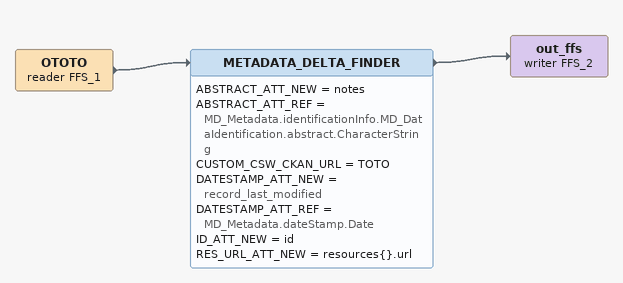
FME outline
OTOTO (reader FFS_1)
    -> METADATA_DELTA_FINDER
METADATA_DELTA_FINDER
    ABSTRACT_ATT_NEW = notes
    ABSTRACT_ATT_REF = MD_Metadata.identificationInfo.MD_DataIdentification.abstract.CharacterString
    CUSTOM_CSW_CKAN_URL = TOTO
    DATESTAMP_ATT_NEW = record_last_modified
    DATESTAMP_ATT_REF = MD_Metadata.dateStamp.Date
    ID_ATT_NEW = id
    RES_URL_ATT_NEW = resources{}.url
    -> out_ffs (writer FFS_2)
out_ffs (writer FFS_2)
